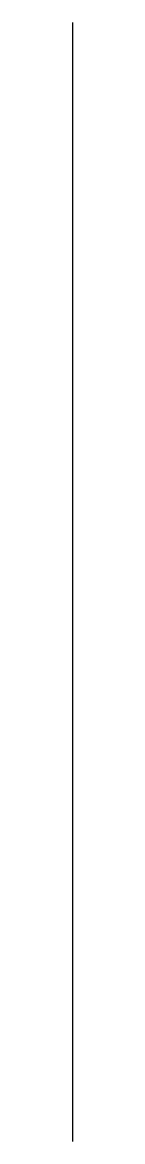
# Model space of a CAD drawing. Extents: x 0 to 0, y 3.55 to 5.8.
import ezdxf

# ---------------------------------------------------------------- set-up
doc = ezdxf.new("R2010")
doc.units = 0
doc.header["$MEASUREMENT"] = 0
doc.layers.add('CRUZ', color=4, linetype='CONTINUOUS')

msp = doc.modelspace()

# ---------------------------------------------------------------- linework, layer by layer
at = {"layer": 'CRUZ'}
msp.add_line((0, 5.8009), (0, 3.5509), dxfattribs=at)

doc.saveas('drawing.dxf')
